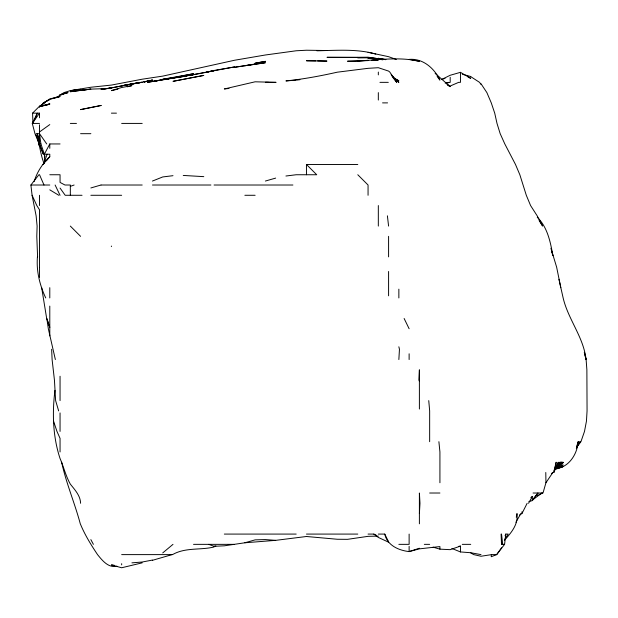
<?xml version="1.0" encoding="UTF-8"?>
<svg xmlns="http://www.w3.org/2000/svg" width="618" height="618" viewBox="0 0 618 618"><rect width="100%" height="100%" fill="white"/><g stroke="black" fill="none" stroke-linecap="round" stroke-linejoin="round"><path stroke-width="0.93" d="M37.435 256.879C36.253 271.117 39.73 285.114 45.724 297.946M521.994 511.743L521.932 513.55L519.591 514.987M398.857 359.545L399.452 349.278L398.857 346.783M419.39 513.55L419.985 503.284L419.39 493.017L419.39 523.817M54.963 390.344C52.113 413.009 52.831 436.725 60.054 458.51C63.724 466.938 65.763 476.069 70.328 484.118C74.778 489.719 80.464 495.713 80.587 503.284M470.723 552.917L473.751 554.616L480.989 556.246L491.256 554.678L491.256 556.725L496.679 554.616L504.582 544.35L505.779 534.083L508.205 534.083L504.605 539.607M516.277 517.281L516.996 513.55C518.417 524.504 511.179 532.84 504.373 540.333M553.975 471.549L556.161 462.218L554.161 472.484L552.855 472.484L551.387 473.612M545.787 472.484L545.941 482.751L543.006 493.017L533.056 493.017M576.849 445.957L578.124 441.685C577.428 453.689 569.309 466.938 556.586 468.537M43.808 163.623L47.122 154.214M34.129 181.592C37.034 172.074 42.557 163.5 49.788 156.694L49.788 154.214L44.365 154.214L40.896 143.948L39.529 133.681L46.721 143.948M576.339 448.529L578.881 441.685L577.614 444.048M505.068 535.791L505.779 534.083M34.067 120.85L37.374 113.148L32.283 123.415L34.987 133.681L39.235 143.948M554.137 471.627L558.371 462.218L555.821 466.953M522.055 513.349L527.154 503.284M44.759 162.619L44.365 154.214L49.788 143.948L60.054 143.948M528.56 503.284L532.322 496.447L532.322 500.595L528.83 501.669M515.922 522.233L520.897 513.55M41.954 105.23L43.407 102.882L49.788 99.475L43.407 102.882M42.016 105.23L43.515 102.882L41.808 105.021M577.058 446.42L580.194 441.685L577.058 446.304M545.941 482.751L552.855 472.484M553.96 470.901L560.039 462.218L563.122 462.218M32.963 123.415L32.576 113.148L39.529 113.148L32.283 123.415L39.529 123.415M501.522 547.818L496.679 554.616L491.333 554.616M532.322 500.595L537.977 493.017L532.322 500.186L541.708 493.017M576.88 447.069L580.943 441.685L584.497 431.418L586.451 421.144L587.061 410.877L586.876 369.811L586.119 359.545L584.327 352.306L586.042 359.545C583.709 337.328 568.135 319.421 563.145 297.946L558.942 279.282M37.59 256.879L36.794 236.346L37.111 226.08L36.122 215.813L32.09 195.28L30.9 185.014L38.895 174.747M554.516 469.309L556.169 467.185M557.274 465.763L560.039 462.218M46.365 160.943L49.788 156.694M58.223 96.918L60.054 94.678M554.725 469.464L561.577 462.218L556.208 467.285M32.576 113.148L39.529 106.18L44.828 102.882M162.727 552.917L172.994 544.35M530.87 497.583L532.322 496.447M39.529 131.943L49.788 124.581M44.017 102.882L49.788 98.872L60.054 96.547L53.21 98.563M60.834 94.716L63.932 92.615L70.328 90.637L90.861 87.246L111.394 85.083L142.194 79.204L162.727 76.122L234.593 60.24L265.392 54.987L296.192 50.776L306.458 50.236L326.992 50.529L316.725 50.668C336.354 50.606 356.648 48.536 375.759 54.075M554.431 469.58L563.122 464.914L554.562 469.363M537.459 495.698L542.589 493.017M152.453 560.317L172.994 554.354C185.763 547.278 200.448 550.298 214.06 546.992M60.896 94.701L65.956 92.615L60.896 94.863L68.042 92.615L60.054 94.654L60.054 95.867L50.645 99.259M152.453 181.051L162.727 176.949L172.994 175.682M446.907 83.005L450.19 82.348L450.19 77.304M45.516 105.354L49.788 103.793L40.379 106.489M70.328 186.373L74.114 185.014M554.562 469.634L563.122 466.575L556.277 468.49M480.989 554.616L470.723 552.731L460.456 551.944L460.456 546.088L450.19 549.665L439.923 549.155L433.079 547.162M445.053 78.378L441.638 79.49L450.19 75.272L460.456 72.329L470.723 78.316L468.158 77.18M419.39 548.228L409.124 551.588C398.672 550.422 387.231 545.393 384.759 534.083L378.324 534.083M90.861 187.957L100.973 185.014M265.392 181.043L275.659 178.1M208.675 544.35L214.06 546.297L224.326 545.81L244.859 542.782L255.126 539.862L265.392 539.576L275.659 540.356L306.458 536.494L337.258 539.259L347.525 539.336L368.058 536.339L378.324 536.115M142.194 562.843L121.661 567.764L111.394 564.922L114.191 565.238M127.254 86.814L131.92 85.624L121.661 87.517L111.394 90.63L117.922 89.116M40.456 106.497L49.788 104.203L39.529 106.18L39.529 107.339M142.341 82.348L142.194 82.379C128.343 83.901 114.948 87.887 101.12 89.378C114.755 87.895 127.972 84.087 141.584 82.348L121.661 85.771L139.39 82.82M144.179 81.931L152.453 80.054L144.056 81.931M445.161 83.136L448.653 82.348M165.524 79.444L172.994 77.829L147.432 82.348L183.252 76.524L214.06 70.661C193.681 75.195 172.947 77.683 152.453 81.537L157.126 80.858M144.056 81.962L145.925 81.568M147.787 81.182L152.453 80.201L131.92 84.009M152.453 560.062L142.194 562.025L131.92 562.851M214.06 546.297L215.921 545.941M173.921 77.582L193.527 73.712L162.727 79.266L172.994 77.752M255.126 63.994L234.593 67.285L265.392 62.742L244.859 65.732M458.587 546.389L460.456 546.088M183.252 76.524L162.727 79.483M285.925 176.014L296.192 174.747L316.725 174.747L306.458 164.481L306.458 174.747M297.127 80.031L299.923 79.707M244.859 542.782L275.659 540.356M80.587 90.298L90.861 89.123L101.12 88.76M228.992 88.459L224.326 88.961L255.126 81.8L276.068 82.348L265.392 82.348L268.614 82.348M296.192 80.147L285.925 80.919C303.183 79.204 320.348 75.983 337.258 72.19L368.058 68.328L378.324 67.702L388.591 71.093L389.803 72.082L396.71 82.348L392.067 76.485M368.058 60.595L347.525 61.213C371.433 61.499 395.829 55.759 419.39 61.321L409.124 59.398C422.944 58.169 434.338 68.304 439.923 80.093L437.127 76.454M373.658 60.247L378.324 59.961L371.789 60.27M357.791 60.912L368.058 60.301M116.995 566.212C108.389 568.243 102.333 560.526 97.544 554.616C91.132 545.014 85.021 535.165 80.587 524.473L80.294 523.817C74.755 503.052 66.157 483.253 61.645 462.218M357.791 57.907L368.058 57.806L382.99 59.652L378.324 58.834L382.055 59.56M379.946 82.348L388.297 82.348M382.55 102.882L387.571 102.882M111.394 113.148L116.462 113.148M70.328 123.415L76.47 123.415M121.661 123.415L142.194 123.415M36.207 133.681L38.841 133.681M80.587 133.681L90.861 133.681M42.611 164.481L43.507 164.481M306.458 164.481L357.791 164.481M49.788 174.747L60.054 174.747L60.054 182.418L64.967 185.014L70.328 185.014L70.328 195.28M30.9 185.014L49.788 185.014M101.12 185.014L142.194 185.014M152.453 185.014L210.9 185.014M214.06 185.014L292.909 185.014M82.032 195.28L65.191 195.28L60.054 188.073M90.861 195.28L121.661 195.28M244.859 195.28L255.126 195.28M429.657 493.017L439.923 493.017M224.326 534.083L296.192 534.083M306.458 534.083L357.791 534.083M368.058 534.083L373.82 534.083L376.068 535.095M193.527 544.35L233.975 544.35M398.857 544.35L409.124 544.35L409.124 534.083M424.311 544.35L429.657 544.35M462.249 544.35L470.723 544.35M501.082 534.083L501.522 544.35L504.582 544.35M121.661 554.616L172.376 554.616M315.79 60.873L306.458 60.765L326.992 61.082L317.66 60.896M183.252 175.435L203.793 176.648M501.522 544.219L502.712 544.35L501.522 534.083L501.522 544.35M368.058 57.806L378.324 59.058L368.058 57.791M380.186 59.367L382.055 59.683M385.786 59.583L378.324 58.301L385.786 59.691M382.99 59.683L368.058 58.316L378.324 58.749L382.99 59.614M368.058 52.321L388.591 56.686L396.292 59.475M462.326 74.268L470.723 76.493M451.897 548.452L460.456 551.944M447.007 84.55L450.19 86.01L458.68 82.348L460.456 82.348L460.456 72.329M388.591 542.187L378.324 537.428L373.82 534.083M395.435 79.096L398.857 80.788L394.91 78.509M447.803 85.346L450.19 86.628L435.142 73.364M49.788 189.826L58.795 195.28M470.723 76.632L479.545 82.348L480.989 84.419M40.896 143.948L39.529 143.059L39.529 124.813M397.389 81.282L398.857 82.348L391.155 74.647M357.791 174.747L368.058 185.014L368.058 195.28M70.328 226.08L80.587 236.346M537.258 217.242C547.517 227.277 550.476 242.032 552.855 255.628L551.604 251.124M480.989 83.716L486.884 92.615L491.271 102.882L494.717 113.148L497.003 123.415L500.186 133.681L504.813 143.948L515.497 164.481L519.846 174.747L526.304 195.28L530.584 205.547L537.166 215.813L542.589 226.041L539.081 220.533M90.861 539.614L93.395 544.35M384.759 534.083L388.591 541.878M404.126 318.479L409.124 328.745M55.11 185.014L60.054 195.28M32.09 195.28L36.81 205.547L39.529 209.819L39.529 267.146M39.529 174.747L43.994 185.014M419.39 381.182L418.927 380.078L419.39 369.811L419.39 409.031M39.529 144.604L43.299 154.214L39.529 144.164M38.2 140.525L39.135 143.09M550.908 248.243L556.633 267.146L560.804 287.679M53.542 421.144L56.972 431.418L60.054 438.371L60.054 451.951M44.125 163.623C40.193 154.245 39.946 143.909 35.968 134.539M58.648 410.877L55.62 400.611L54.438 380.078L52.105 359.545L51.642 349.278M39.282 140.533L37.327 133.681L39.529 142.627M55.357 359.545L48.328 328.745L46.844 318.479L49.788 327.355L46.674 318.479L41.669 287.679M44.187 154.214L44.929 157.018M44.365 154.214L44.82 156.084M387.393 215.813L388.591 226.08M438.896 441.685L439.923 451.951L439.923 482.751M428.753 400.611L429.657 410.877L429.657 441.685M439.923 549.155L439.923 546.575L419.39 548.861L409.124 551.588L409.124 546.374M409.124 353.79L409.124 359.545M398.857 289.154L398.857 297.946M388.591 236.346L388.591 256.879M388.591 271.472L388.591 295.813M378.324 72.082L378.324 74.878M378.324 92.615L378.324 100.046M378.324 205.547L378.324 226.08M121.661 563.686L121.661 564.883M111.394 246.064L111.394 246.613M60.054 376.254L60.054 400.611M60.054 412.932L60.054 431.418M49.788 143.948L49.788 148.351M49.788 287.679L49.788 297.946M49.788 306.088L49.788 335.868M39.529 113.148L39.529 117.799M39.529 195.28L39.529 205.547M39.529 267.439L39.529 277.412M563.122 462.65L554.323 469.332L563.122 462.65M101.12 105.477L80.587 109.602L101.12 105.477M214.06 70.529L206.752 72.082L234.593 66.922L214.06 70.46M265.392 61.344L255.126 63.214L265.392 61.344M193.527 77.35L172.994 81.337L203.793 75.419L193.527 77.35M193.527 74.608L183.252 76.184L193.527 74.678M80.587 89.347L70.328 90.715L80.587 89.347M80.587 90.359L70.328 91.727L90.861 89.123L80.587 90.359M111.394 88.065L101.12 89.023L111.394 88.08M357.791 57.327L326.992 57.319L368.058 57.474L378.324 58.695L368.058 57.204L357.791 57.327M39.529 146.366L39.019 143.948L39.529 146.366"/></g></svg>
